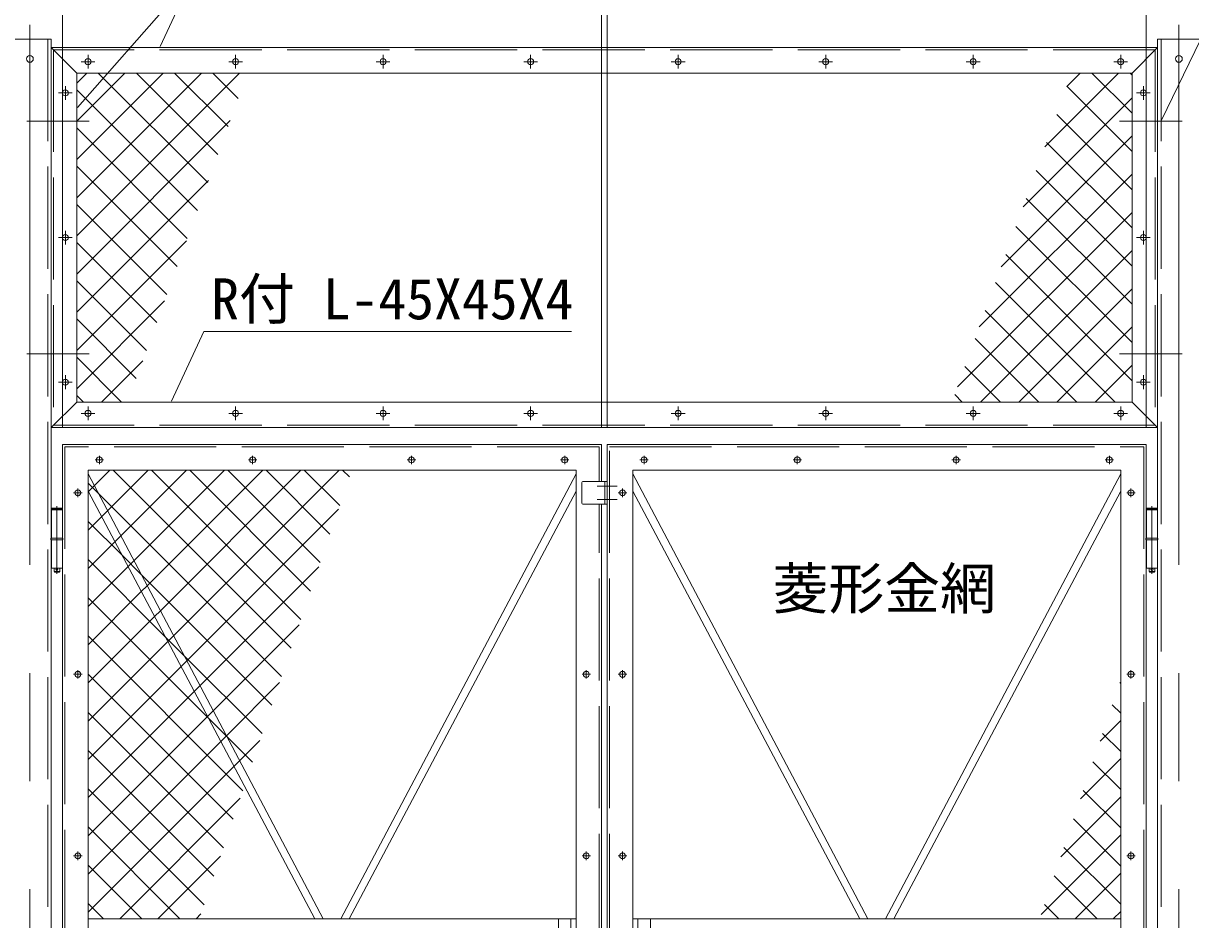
# Model space of a CAD drawing. Units: millimetres, scale not verified. Extents: x -6300 to 6300, y -4455 to 4455.
# Drawn here: x 1401 to 3459, y 1096 to 2676 of the extents above; entities that cross this region are included whole.
import ezdxf
from ezdxf.enums import TextEntityAlignment as Align

# ---------------------------------------------------------------- set-up
doc = ezdxf.new("R2010")
doc.units = ezdxf.units.MM
doc.header["$LTSCALE"] = 30
doc.linetypes.add('DASHED', pattern=[7.5, 6, -1.5])
doc.linetypes.add('USER1', pattern=[50.8, 31.75, -6.35, 6.35, -6.35])
for name, color, linetype, lineweight in [('0-0_D-STR-DIM', 7, 'Continuous', 9), ('0-2_D-STR1', 1, 'Continuous', 18), ('0-3_D-STR3', 3, 'Continuous', 13), ('0-6_D-BMK', 2, 'USER1', 13), ('0-8_D-STR-TXT', 7, 'Continuous', 9), ('0-9_D-STR2', 7, 'Continuous', 9)]:
    doc.layers.add(name, color=color, linetype=linetype, lineweight=lineweight)
doc.styles.add('ＭＳ ゴシック', font='')
doc.styles.get('ＭＳ ゴシック').set_extended_font_data('MS Gothic')

msp = doc.modelspace()

# ---------------------------------------------------------------- linework, layer by layer
at = {"layer": '0-0_D-STR-DIM'}
for p, q in [((1470.37, 1963.41), (1470.37, 3072.26)), ((1470.37, 1963.41), (1470.37, 3072.26)), ((2420.37, 1963.41), (2420.37, 3072.26)), ((2420.37, 1963.41), (2420.37, 3072.26)), ((2430.37, 1963.41), (2430.37, 3072.26)), ((2430.37, 1963.41), (2430.37, 3072.26)), ((3380.37, 1963.41), (3380.37, 3072.26)), ((3380.37, 1963.41), (3380.37, 3072.26)), ((1699.64, 2758.31), (1496.69, 2527.44))]:
    msp.add_line(p, q, dxfattribs=at)
msp.add_lwpolyline([(2373.08, 2758.31), (1699.64, 2758.31), (1642.28, 2635.22)], dxfattribs=at)
at = {"layer": '0-2_D-STR1'}
for p, q in [((1375.37, 2648.41), (1450.37, 2648.41)), ((1450.37, 2648.41), (1450.37, -171.59)), ((1450.37, 2633.41), (1495.37, 2588.41)), ((3400.37, 2633.41), (1450.37, 2633.41)), ((3400.37, 2633.41), (3355.37, 2588.41)), ((3400.37, 2648.41), (3400.37, -171.59)), ((3475.37, 2648.41), (3400.37, 2648.41)), ((1450.37, 1963.41), (1495.37, 2008.41)), ((3400.37, 1963.41), (3355.37, 2008.41)), ((3400.37, 1963.41), (1450.37, 1963.41)), ((2375.37, 1888.41), (1515.37, 1888.41)), ((1515.37, 1888.41), (1515.37, 208.41)), ((2375.37, 208.41), (2375.37, 1888.41)), ((2475.37, 1888.41), (3335.37, 1888.41)), ((2475.37, 208.41), (2475.37, 1888.41)), ((3335.37, 1888.41), (3335.37, 208.41)), ((1515.37, 1097.41), (2375.37, 1097.41)), ((3335.37, 1097.41), (2475.37, 1097.41))]:
    msp.add_line(p, q, dxfattribs=at)
at = {"layer": '0-2_D-STR1', "linetype": 'DASHED'}
for p, q in [((1444.37, 2648.41), (1444.37, -171.59)), ((3406.37, 2648.41), (3406.37, -171.59)), ((1454.37, 2629.41), (1454.37, 1967.41)), ((3396.37, 2629.41), (1454.37, 2629.41)), ((3396.37, 2629.41), (3396.37, 1967.41)), ((3396.37, 1967.41), (1454.37, 1967.41)), ((2416.37, 1868.41), (2416.37, 1929.41)), ((2434.37, 167.41), (2434.37, 1929.41)), ((2416.37, 167.41), (2416.37, 1828.41))]:
    msp.add_line(p, q, dxfattribs=at)
at = {"layer": '0-2_D-STR1'}
for points in [[(3355.37, 2588.41), (1495.37, 2588.41), (1495.37, 2008.41)], [(3355.37, 2588.41), (3355.37, 2008.41), (1495.37, 2008.41)], [(1470.37, 1933.41), (1470.37, 163.41), (2420.37, 163.41), (2420.37, 1828.41)], [(2420.37, 1868.41), (2420.37, 1933.41), (1470.37, 1933.41)]]:
    msp.add_lwpolyline(points, dxfattribs=at)
at = {"layer": '0-2_D-STR1', "linetype": 'DASHED'}
for points in [[(2416.37, 1929.41), (1474.37, 1929.41), (1474.37, 167.41)], [(2434.37, 1929.41), (3376.37, 1929.41), (3376.37, 167.41)]]:
    msp.add_lwpolyline(points, dxfattribs=at)
at = {"layer": '0-2_D-STR1'}
msp.add_lwpolyline([(3380.37, 1933.41), (3380.37, 163.41), (2430.37, 163.41), (2430.37, 1933.41)], close=True, dxfattribs=at)
at = {"layer": '0-3_D-STR3'}
for p, q in [((1929.66, 1097.41), (1515.37, 1881.68)), ((1961.09, 1097.41), (2375.37, 1881.68)), ((2889.66, 1097.41), (2475.37, 1881.68)), ((2921.09, 1097.41), (3335.37, 1881.68)), ((2385.37, 1866.41), (2385.37, 1830.41)), ((2430.37, 1868.41), (2387.37, 1868.41)), ((2430.37, 1868.41), (2430.37, 1828.41)), ((1915.3, 1097.41), (1515.37, 1851.03)), ((1975.44, 1097.41), (2375.37, 1851.03)), ((2875.3, 1097.41), (2475.37, 1851.03)), ((2935.44, 1097.41), (3335.37, 1851.03)), ((1450.67, 1818.41), (1470.07, 1818.41)), ((1450.67, 1818.41), (1450.67, 1768.41)), ((1451.87, 1821.41), (1450.87, 1820.41)), ((1450.87, 1820.41), (1450.87, 1818.41)), ((1469.87, 1820.41), (1450.87, 1820.41)), ((1451.87, 1821.41), (1468.87, 1821.41)), ((1469.87, 1820.41), (1468.87, 1821.41)), ((1469.87, 1820.41), (1469.87, 1818.41)), ((1470.07, 1818.41), (1470.07, 1768.41)), ((2430.37, 1828.41), (2387.37, 1828.41)), ((3400.07, 1818.41), (3380.67, 1818.41)), ((3380.67, 1818.41), (3380.67, 1768.41)), ((3380.87, 1820.41), (3381.87, 1821.41)), ((3380.87, 1820.41), (3380.87, 1818.41)), ((3380.87, 1820.41), (3399.87, 1820.41)), ((3398.87, 1821.41), (3381.87, 1821.41)), ((3398.87, 1821.41), (3399.87, 1820.41)), ((3399.87, 1820.41), (3399.87, 1818.41)), ((3400.07, 1818.41), (3400.07, 1768.41)), ((1449.87, 1768.41), (1470.87, 1768.41)), ((1449.87, 1768.41), (1449.87, 1765.41)), ((1449.87, 1765.41), (1470.87, 1765.41)), ((1450.67, 1765.41), (1450.67, 1715.41)), ((1470.07, 1765.41), (1470.07, 1715.41)), ((1470.87, 1768.41), (1470.87, 1765.41)), ((3400.87, 1768.41), (3379.87, 1768.41)), ((3379.87, 1768.41), (3379.87, 1765.41)), ((3400.87, 1765.41), (3379.87, 1765.41)), ((3380.67, 1765.41), (3380.67, 1715.41)), ((3400.07, 1765.41), (3400.07, 1715.41)), ((3400.87, 1768.41), (3400.87, 1765.41)), ((1450.67, 1715.41), (1470.07, 1715.41)), ((1455.37, 1715.41), (1455.37, 1709.41)), ((1456.37, 1708.41), (1464.37, 1708.41)), ((1464.37, 1708.41), (1465.37, 1709.41)), ((1465.37, 1715.41), (1465.37, 1709.41)), ((3400.07, 1715.41), (3380.67, 1715.41)), ((3385.37, 1715.41), (3385.37, 1709.41)), ((3386.37, 1708.41), (3385.37, 1709.41)), ((3394.37, 1708.41), (3386.37, 1708.41)), ((3395.37, 1715.41), (3395.37, 1709.41)), ((2344.37, 1097.41), (2344.37, 999.41)), ((2366.37, 1097.41), (2366.37, 999.41)), ((2484.37, 1097.41), (2484.37, 999.41)), ((2506.37, 1097.41), (2506.37, 999.41))]:
    msp.add_line(p, q, dxfattribs=at)
at = {"layer": '0-3_D-STR3', "linetype": 'DASHED'}
msp.add_line((2426.37, 1868.41), (2426.37, 1828.41), dxfattribs=at)
at = {"layer": '0-3_D-STR3'}
for points in [[(1456.37, 1708.41), (1455.37, 1709.41), (1465.37, 1709.41)], [(3394.37, 1708.41), (3395.37, 1709.41), (3385.37, 1709.41)]]:
    msp.add_lwpolyline(points, dxfattribs=at)
for centre, radius in [((1412.87, 2613.41), 6), ((1515.37, 2608.41), 5.25), ((1775.37, 2608.41), 5.25), ((2035.37, 2608.41), 5.25), ((2295.37, 2608.41), 5.25), ((2555.37, 2608.41), 5.25), ((2815.37, 2608.41), 5.25), ((3075.37, 2608.41), 5.25), ((3335.37, 2608.41), 5.25), ((3437.87, 2613.41), 6), ((1475.37, 2553.41), 5.25), ((3375.37, 2553.41), 5.25), ((1475.37, 2298.41), 5.25), ((3375.37, 2298.41), 5.25), ((1475.37, 2043.41), 5.25), ((3375.37, 2043.41), 5.25), ((1515.37, 1988.41), 5.25), ((1775.37, 1988.41), 5.25), ((2035.37, 1988.41), 5.25), ((2295.37, 1988.41), 5.25), ((2555.37, 1988.41), 5.25), ((2815.37, 1988.41), 5.25), ((3075.37, 1988.41), 5.25), ((3335.37, 1988.41), 5.25), ((1535.37, 1906.41), 5.25), ((1805.37, 1906.41), 5.25), ((2085.37, 1906.41), 5.25), ((2355.37, 1906.41), 5.25), ((2495.37, 1906.41), 5.25), ((2765.37, 1906.41), 5.25), ((3045.37, 1906.41), 5.25), ((3315.37, 1906.41), 5.25), ((1497.37, 1848.41), 5.25), ((2457.37, 1848.41), 5.25), ((3353.37, 1848.41), 5.25), ((1460.37, 1713.41), 2), ((3390.37, 1713.41), 2), ((1497.37, 1528.41), 5.25), ((2393.37, 1528.41), 5.25), ((2457.37, 1528.41), 5.25), ((3353.37, 1528.41), 5.25), ((1497.37, 1208.41), 5.25), ((2393.37, 1208.41), 5.25), ((2457.37, 1208.41), 5.25), ((3353.37, 1208.41), 5.25)]:
    msp.add_circle(centre, radius, dxfattribs=at)
for centre, start, end in [((2387.37, 1866.41), 90, 180), ((2387.37, 1830.41), 180, 270)]:
    msp.add_arc(centre, 2, start, end, dxfattribs=at)
at = {"layer": '0-6_D-BMK'}
for p, q in [((1412.87, 2673.7), (1412.87, -194.72)), ((3437.87, 2673.7), (3437.87, -194.72)), ((1515.37, 2620.55), (1515.37, 2596.27)), ((1775.37, 2620.55), (1775.37, 2596.27)), ((2035.37, 2620.55), (2035.37, 2596.27)), ((2295.37, 2620.55), (2295.37, 2596.27)), ((2555.37, 2620.55), (2555.37, 2596.27)), ((2815.37, 2620.55), (2815.37, 2596.27)), ((3075.37, 2620.55), (3075.37, 2596.27)), ((3335.37, 2620.55), (3335.37, 2596.27)), ((1527.51, 2608.41), (1503.23, 2608.41)), ((1787.51, 2608.41), (1763.23, 2608.41)), ((2047.51, 2608.41), (2023.23, 2608.41)), ((2307.51, 2608.41), (2283.23, 2608.41)), ((2567.51, 2608.41), (2543.23, 2608.41)), ((2827.51, 2608.41), (2803.23, 2608.41)), ((3087.51, 2608.41), (3063.23, 2608.41)), ((3347.51, 2608.41), (3323.23, 2608.41)), ((1463.23, 2553.41), (1487.51, 2553.41)), ((1475.37, 2541.27), (1475.37, 2565.55)), ((3387.51, 2553.41), (3363.23, 2553.41)), ((3375.37, 2541.27), (3375.37, 2565.55)), ((1517.23, 2503.41), (1407.32, 2503.41)), ((3333.51, 2503.41), (3443.42, 2503.41)), ((1475.37, 2286.27), (1475.37, 2310.55)), ((3375.37, 2286.27), (3375.37, 2310.55)), ((1463.23, 2298.41), (1487.51, 2298.41)), ((3387.51, 2298.41), (3363.23, 2298.41)), ((1517.23, 2093.41), (1407.32, 2093.41)), ((3333.51, 2093.41), (3443.42, 2093.41)), ((1463.23, 2043.41), (1487.51, 2043.41)), ((1475.37, 2031.27), (1475.37, 2055.55)), ((3387.51, 2043.41), (3363.23, 2043.41)), ((3375.37, 2031.27), (3375.37, 2055.55)), ((1515.37, 1976.27), (1515.37, 2000.55)), ((1775.37, 1976.27), (1775.37, 2000.55)), ((2035.37, 1976.27), (2035.37, 2000.55)), ((2295.37, 1976.27), (2295.37, 2000.55)), ((2555.37, 1976.27), (2555.37, 2000.55)), ((2815.37, 1976.27), (2815.37, 2000.55)), ((3075.37, 1976.27), (3075.37, 2000.55)), ((3335.37, 1976.27), (3335.37, 2000.55)), ((1527.51, 1988.41), (1503.23, 1988.41)), ((1787.51, 1988.41), (1763.23, 1988.41)), ((2047.51, 1988.41), (2023.23, 1988.41)), ((2307.51, 1988.41), (2283.23, 1988.41)), ((2567.51, 1988.41), (2543.23, 1988.41)), ((2827.51, 1988.41), (2803.23, 1988.41)), ((3087.51, 1988.41), (3063.23, 1988.41)), ((3347.51, 1988.41), (3323.23, 1988.41)), ((1535.37, 1913.85), (1535.37, 1898.97)), ((1805.37, 1913.85), (1805.37, 1898.97)), ((2085.37, 1913.85), (2085.37, 1898.97)), ((2355.37, 1913.85), (2355.37, 1898.97)), ((2495.37, 1913.85), (2495.37, 1898.97)), ((2765.37, 1913.85), (2765.37, 1898.97)), ((3045.37, 1913.85), (3045.37, 1898.97)), ((3315.37, 1913.85), (3315.37, 1898.97)), ((1527.93, 1906.41), (1542.81, 1906.41)), ((1797.93, 1906.41), (1812.81, 1906.41)), ((2092.81, 1906.41), (2077.93, 1906.41)), ((2347.93, 1906.41), (2362.81, 1906.41)), ((2502.81, 1906.41), (2487.93, 1906.41)), ((2772.81, 1906.41), (2757.93, 1906.41)), ((3052.81, 1906.41), (3037.93, 1906.41)), ((3322.81, 1906.41), (3307.93, 1906.41)), ((1497.37, 1855.85), (1497.37, 1840.97)), ((2412.77, 1860.41), (2447.97, 1860.41)), ((2457.37, 1855.85), (2457.37, 1840.97)), ((3353.37, 1855.85), (3353.37, 1840.97)), ((1489.93, 1848.41), (1504.81, 1848.41)), ((2412.77, 1836.41), (2447.97, 1836.41)), ((2464.81, 1848.41), (2449.93, 1848.41)), ((3360.81, 1848.41), (3345.93, 1848.41)), ((1460.37, 1824.81), (1460.37, 1705.65)), ((3390.37, 1824.81), (3390.37, 1705.65)), ((1489.93, 1528.41), (1504.81, 1528.41)), ((1497.37, 1535.85), (1497.37, 1520.97)), ((2385.93, 1528.41), (2400.81, 1528.41)), ((2393.37, 1535.85), (2393.37, 1520.97)), ((2464.81, 1528.41), (2449.93, 1528.41)), ((2457.37, 1535.85), (2457.37, 1520.97)), ((3360.81, 1528.41), (3345.93, 1528.41)), ((3353.37, 1535.85), (3353.37, 1520.97)), ((1497.37, 1215.85), (1497.37, 1200.97)), ((2393.37, 1215.85), (2393.37, 1200.97)), ((2457.37, 1215.85), (2457.37, 1200.97)), ((3353.37, 1215.85), (3353.37, 1200.97)), ((1489.93, 1208.41), (1504.81, 1208.41)), ((2385.93, 1208.41), (2400.81, 1208.41)), ((2464.81, 1208.41), (2449.93, 1208.41)), ((3360.81, 1208.41), (3345.93, 1208.41))]:
    msp.add_line(p, q, dxfattribs=at)
at = {"layer": '0-8_D-STR-TXT'}
for points in [[(3875.16, 2947.92), (3621.93, 2947.92), (3407.24, 2505.21)], [(2367.12, 2132.53), (1719.25, 2132.53), (1662.25, 2010.22)]]:
    msp.add_lwpolyline(points, dxfattribs=at)
at = {"layer": '0-9_D-STR2'}
for p, q in [((1495.37, 2570.76), (1513.02, 2588.41)), ((1495.37, 2503.41), (1580.37, 2588.41)), ((1495.37, 2436.06), (1647.72, 2588.41)), ((1495.37, 2368.7), (1715.08, 2588.41)), ((1495.37, 2301.35), (1782.43, 2588.41)), ((1726.25, 2395.43), (1533.27, 2588.41)), ((1744.23, 2444.81), (1600.62, 2588.41)), ((1762.2, 2494.19), (1667.98, 2588.41)), ((1780.17, 2543.57), (1735.33, 2588.41)), ((3201.74, 2458.62), (3331.52, 2588.41)), ((3240.28, 2564.52), (3264.17, 2588.41)), ((3355.37, 2517.46), (3284.42, 2588.41)), ((3355.37, 2584.81), (3351.77, 2588.41)), ((1708.28, 2346.05), (1495.37, 2558.96)), ((3355.37, 2450.11), (3240.46, 2565.02)), ((3163.19, 2352.73), (3355.37, 2544.91)), ((3355.37, 2382.76), (3222.49, 2515.64)), ((1495.37, 2234), (1766, 2504.63)), ((1690.31, 2296.67), (1495.37, 2491.61)), ((3124.65, 2246.83), (3355.37, 2477.55)), ((3355.37, 2315.4), (3204.52, 2466.26)), ((1672.34, 2247.29), (1495.37, 2424.25)), ((3086.11, 2140.94), (3355.37, 2410.2)), ((3355.37, 2248.05), (3186.54, 2416.88)), ((1495.37, 2166.65), (1727.46, 2398.73)), ((3355.37, 2180.7), (3168.57, 2367.5)), ((1654.36, 2197.91), (1495.37, 2356.9)), ((3047.57, 2035.05), (3355.37, 2342.85)), ((3355.37, 2113.35), (3150.6, 2318.12)), ((1495.37, 2099.3), (1688.91, 2292.84)), ((1636.39, 2148.53), (1495.37, 2289.55)), ((3088.28, 2008.41), (3355.37, 2275.5)), ((3355.37, 2046), (3132.63, 2268.74)), ((1618.42, 2099.15), (1495.37, 2222.2)), ((3325.61, 2008.41), (3114.65, 2219.36)), ((3155.63, 2008.41), (3355.37, 2208.15)), ((1495.37, 2031.95), (1650.37, 2186.95)), ((3258.26, 2008.41), (3096.68, 2169.98)), ((1600.45, 2049.77), (1495.37, 2154.85)), ((3222.99, 2008.41), (3355.37, 2140.8)), ((3190.9, 2008.41), (3078.71, 2120.6)), ((1574.46, 2008.41), (1495.37, 2087.49)), ((1539.19, 2008.41), (1611.83, 2081.05)), ((3123.55, 2008.41), (3060.74, 2071.23)), ((3290.34, 2008.41), (3355.37, 2073.44)), ((1507.11, 2008.41), (1495.37, 2020.14)), ((3056.2, 2008.41), (3042.76, 2021.85)), ((1526.36, 1860.88), (1553.89, 1888.41)), ((1549.64, 1816.81), (1621.24, 1888.41)), ((1873.5, 1574.67), (1559.75, 1888.41)), ((1572.92, 1772.73), (1688.6, 1888.41)), ((1596.2, 1728.66), (1755.95, 1888.41)), ((1619.48, 1684.59), (1823.3, 1888.41)), ((1890.57, 1624.95), (1627.11, 1888.41)), ((1642.76, 1640.52), (1890.65, 1888.41)), ((1666.04, 1596.45), (1958, 1888.41)), ((1907.64, 1675.23), (1694.46, 1888.41)), ((1924.71, 1725.51), (1761.81, 1888.41)), ((1941.78, 1775.79), (1829.16, 1888.41)), ((1958.85, 1826.07), (1896.51, 1888.41)), ((1975.92, 1876.35), (1963.87, 1888.41)), ((1515.77, 1850.29), (1526.36, 1860.88)), ((1515.37, 1849.89), (1515.77, 1850.29)), ((1539.12, 1806.28), (1549.64, 1816.81)), ((1689.32, 1552.38), (1956.71, 1819.77)), ((1515.37, 1782.54), (1539.12, 1806.28)), ((1575.24, 1738.22), (1515.37, 1798.09)), ((1562.47, 1762.28), (1572.92, 1772.73)), ((1515.37, 1715.19), (1562.47, 1762.28)), ((1651.4, 1594.71), (1515.37, 1730.73)), ((1608.97, 1704.49), (1575.24, 1738.22)), ((1585.82, 1718.28), (1596.2, 1728.66)), ((1515.37, 1647.83), (1585.82, 1718.28)), ((1712.6, 1508.31), (1922.09, 1717.79)), ((1839.35, 1474.11), (1608.97, 1704.49)), ((1515.37, 1580.48), (1609.17, 1674.28)), ((1609.17, 1674.28), (1619.48, 1684.59)), ((1727.55, 1451.2), (1515.37, 1663.38)), ((1515.37, 1513.13), (1632.52, 1630.28)), ((1632.52, 1630.28), (1642.76, 1640.52)), ((1735.88, 1464.23), (1887.47, 1615.82)), ((1788.14, 1323.27), (1515.37, 1596.03)), ((1515.37, 1445.78), (1655.87, 1586.28)), ((1684.39, 1561.72), (1651.4, 1594.71)), ((1655.87, 1586.28), (1666.04, 1596.45)), ((1679.22, 1542.28), (1689.32, 1552.38)), ((1822.28, 1423.83), (1684.39, 1561.72)), ((1515.37, 1378.43), (1679.22, 1542.28)), ((1771.07, 1272.98), (1515.37, 1528.68)), ((1702.57, 1498.27), (1712.6, 1508.31)), ((1759.16, 1420.16), (1852.84, 1513.84)), ((3333.57, 1512.82), (3335.37, 1514.63)), ((1515.37, 1311.07), (1702.57, 1498.27)), ((1753.99, 1222.7), (1515.37, 1461.33)), ((1725.92, 1454.27), (1735.88, 1464.23)), ((3335.37, 1459.83), (3320.59, 1474.61)), ((1515.37, 1243.72), (1725.92, 1454.27)), ((1759.8, 1418.95), (1727.55, 1451.2)), ((3298.94, 1410.85), (3335.37, 1447.28)), ((1749.27, 1410.27), (1759.16, 1420.16)), ((3335.37, 1392.48), (3303.52, 1424.33)), ((1515.37, 1176.37), (1749.27, 1410.27)), ((1805.21, 1373.55), (1759.8, 1418.95)), ((1782.44, 1376.09), (1818.22, 1411.87)), ((1736.92, 1172.42), (1515.37, 1393.98)), ((3264.32, 1308.87), (3335.37, 1379.92)), ((1515.37, 1109.02), (1772.62, 1366.27)), ((1772.62, 1366.27), (1782.44, 1376.09)), ((3335.37, 1325.13), (3286.45, 1374.05)), ((1719.85, 1122.14), (1515.37, 1326.62)), ((3335.37, 1257.77), (3269.38, 1323.77)), ((1571.11, 1097.41), (1783.6, 1309.89)), ((3229.7, 1206.9), (3335.37, 1312.57)), ((1677.23, 1097.41), (1515.37, 1259.27)), ((3335.37, 1190.42), (3252.31, 1273.49)), ((3195.07, 1104.92), (3335.37, 1245.22)), ((3335.37, 1123.07), (3235.23, 1223.21)), ((1638.47, 1097.41), (1748.97, 1207.92)), ((1609.88, 1097.41), (1515.37, 1191.92)), ((3293.68, 1097.41), (3218.16, 1172.93)), ((3254.91, 1097.41), (3335.37, 1177.87)), ((1542.53, 1097.41), (1515.37, 1124.57)), ((3226.33, 1097.41), (3201.09, 1122.65)), ((1705.82, 1097.41), (1714.35, 1105.94)), ((3322.26, 1097.41), (3335.37, 1110.52))]:
    msp.add_line(p, q, dxfattribs=at)
msp.add_lwpolyline([(1856.42, 1524.39), (1533.55, 1847.26), (1515.37, 1865.44)], dxfattribs=at)

# ---------------------------------------------------------------- texts
at = {"layer": '0-0_D-STR-DIM', "style": 'ＭＳ ゴシック'}
for s, p in [('R付 L-45X45X4', (1732.42, 2132.65)), ('菱形金網', (2721.95, 1622.01))]:
    msp.add_text(s, height=72.14, dxfattribs=at).set_placement(p, align=Align.BOTTOM_LEFT)

doc.saveas('drawing.dxf')
